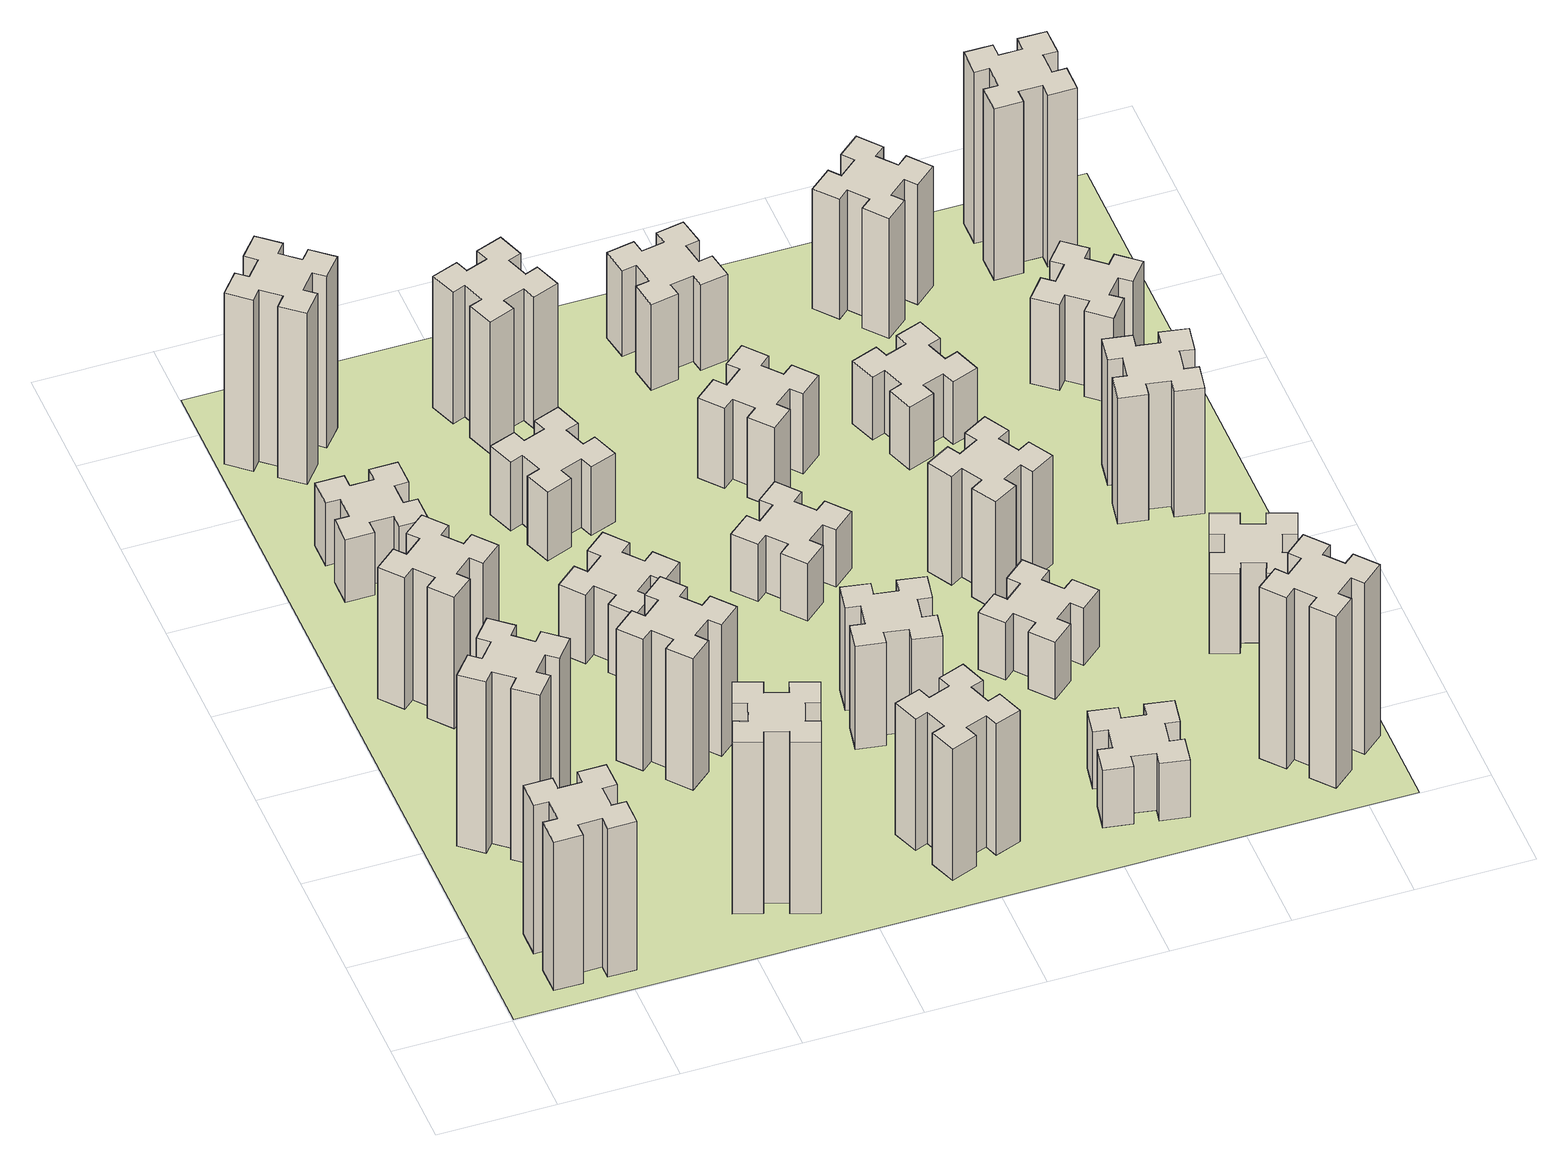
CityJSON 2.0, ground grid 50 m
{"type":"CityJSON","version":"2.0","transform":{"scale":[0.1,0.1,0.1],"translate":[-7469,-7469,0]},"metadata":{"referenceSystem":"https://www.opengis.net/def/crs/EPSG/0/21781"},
"CityObjects":{
"building1":{"type":"Building","attributes":{"class":"1000","function":"1000","usage":"1000","yearOfConstruction":2016,"roofType":"1000","measuredHeight":78,"storeysAboveGround":30,"storeysBelowGround":0},"geometry":[{"type":"Solid","lod":"1","boundaries":[[[[0,1,2,3,4,5,6,7,8,9,10,11,12,13,14,15,16,17,18,19]],[[17,16,20,21]],[[16,15,22,20]],[[15,14,23,22]],[[14,13,24,23]],[[13,12,25,24]],[[12,11,26,25]],[[11,10,27,26]],[[10,9,28,27]],[[9,8,29,28]],[[8,7,30,29]],[[7,6,31,30]],[[6,5,32,31]],[[5,4,33,32]],[[4,3,34,33]],[[3,2,35,34]],[[2,1,36,35]],[[1,0,37,36]],[[0,19,38,37]],[[19,18,39,38]],[[18,17,21,39]],[[24,25,26,27,28,29,30,31,32,33,34,35,36,37,38,39,21,20,22,23]]]]}]},
"building2":{"type":"Building","attributes":{"class":"1000","function":"1000","usage":"1000","yearOfConstruction":2016,"roofType":"1000","measuredHeight":90,"storeysAboveGround":30,"storeysBelowGround":0},"geometry":[{"type":"Solid","lod":"1","boundaries":[[[[40,41,42,43,44,45,46,47,48,49,50,51,52,53,54,55,56,57,58,59]],[[57,56,60,61]],[[56,55,62,60]],[[55,54,63,62]],[[54,53,64,63]],[[53,52,65,64]],[[52,51,66,65]],[[51,50,67,66]],[[50,49,68,67]],[[49,48,69,68]],[[48,47,70,69]],[[47,46,71,70]],[[46,45,72,71]],[[45,44,73,72]],[[44,43,74,73]],[[43,42,75,74]],[[42,41,76,75]],[[41,40,77,76]],[[40,59,78,77]],[[59,58,79,78]],[[58,57,61,79]],[[64,65,66,67,68,69,70,71,72,73,74,75,76,77,78,79,61,60,62,63]]]]}]},
"building3":{"type":"Building","attributes":{"class":"1000","function":"1000","usage":"1000","yearOfConstruction":2016,"roofType":"1000","measuredHeight":69,"storeysAboveGround":30,"storeysBelowGround":0},"geometry":[{"type":"Solid","lod":"1","boundaries":[[[[80,81,82,83,84,85,86,87,88,89,90,91,92,93,94,95,96,97,98,99]],[[97,96,100,101]],[[96,95,102,100]],[[95,94,103,102]],[[94,93,104,103]],[[93,92,105,104]],[[92,91,106,105]],[[91,90,107,106]],[[90,89,108,107]],[[89,88,109,108]],[[88,87,110,109]],[[87,86,111,110]],[[86,85,112,111]],[[85,84,113,112]],[[84,83,114,113]],[[83,82,115,114]],[[82,81,116,115]],[[81,80,117,116]],[[80,99,118,117]],[[99,98,119,118]],[[98,97,101,119]],[[104,105,106,107,108,109,110,111,112,113,114,115,116,117,118,119,101,100,102,103]]]]}]},
"building4":{"type":"Building","attributes":{"class":"1000","function":"1000","usage":"1000","yearOfConstruction":2016,"roofType":"1000","measuredHeight":33,"storeysAboveGround":30,"storeysBelowGround":0},"geometry":[{"type":"Solid","lod":"1","boundaries":[[[[120,121,122,123,124,125,126,127,128,129,130,131,132,133,134,135,136,137,138,139]],[[137,136,140,141]],[[136,135,142,140]],[[135,134,143,142]],[[134,133,144,143]],[[133,132,145,144]],[[132,131,146,145]],[[131,130,147,146]],[[130,129,148,147]],[[129,128,149,148]],[[128,127,150,149]],[[127,126,151,150]],[[126,125,152,151]],[[125,124,153,152]],[[124,123,154,153]],[[123,122,155,154]],[[122,121,156,155]],[[121,120,157,156]],[[120,139,158,157]],[[139,138,159,158]],[[138,137,141,159]],[[144,145,146,147,148,149,150,151,152,153,154,155,156,157,158,159,141,140,142,143]]]]}]},
"building5":{"type":"Building","attributes":{"class":"1000","function":"1000","usage":"1000","yearOfConstruction":2016,"roofType":"1000","measuredHeight":90,"storeysAboveGround":30,"storeysBelowGround":0},"geometry":[{"type":"Solid","lod":"1","boundaries":[[[[160,161,162,163,164,165,166,167,168,169,170,171,172,173,174,175,176,177,178,179]],[[177,176,180,181]],[[176,175,182,180]],[[175,174,183,182]],[[174,173,184,183]],[[173,172,185,184]],[[172,171,186,185]],[[171,170,187,186]],[[170,169,188,187]],[[169,168,189,188]],[[168,167,190,189]],[[167,166,191,190]],[[166,165,192,191]],[[165,164,193,192]],[[164,163,194,193]],[[163,162,195,194]],[[162,161,196,195]],[[161,160,197,196]],[[160,179,198,197]],[[179,178,199,198]],[[178,177,181,199]],[[184,185,186,187,188,189,190,191,192,193,194,195,196,197,198,199,181,180,182,183]]]]}]},
"building6":{"type":"Building","attributes":{"class":"1000","function":"1000","usage":"1000","yearOfConstruction":2016,"roofType":"1000","measuredHeight":90,"storeysAboveGround":30,"storeysBelowGround":0},"geometry":[{"type":"Solid","lod":"1","boundaries":[[[[200,201,202,203,204,205,206,207,208,209,210,211,212,213,214,215,216,217,218,219]],[[217,216,220,221]],[[216,215,222,220]],[[215,214,223,222]],[[214,213,224,223]],[[213,212,225,224]],[[212,211,226,225]],[[211,210,227,226]],[[210,209,228,227]],[[209,208,229,228]],[[208,207,230,229]],[[207,206,231,230]],[[206,205,232,231]],[[205,204,233,232]],[[204,203,234,233]],[[203,202,235,234]],[[202,201,236,235]],[[201,200,237,236]],[[200,219,238,237]],[[219,218,239,238]],[[218,217,221,239]],[[224,225,226,227,228,229,230,231,232,233,234,235,236,237,238,239,221,220,222,223]]]]}]},
"building7":{"type":"Building","attributes":{"class":"1000","function":"1000","usage":"1000","yearOfConstruction":2016,"roofType":"1000","measuredHeight":69,"storeysAboveGround":30,"storeysBelowGround":0},"geometry":[{"type":"Solid","lod":"1","boundaries":[[[[240,241,242,243,244,245,246,247,248,249,250,251,252,253,254,255,256,257,258,259]],[[257,256,260,261]],[[256,255,262,260]],[[255,254,263,262]],[[254,253,264,263]],[[253,252,265,264]],[[252,251,266,265]],[[251,250,267,266]],[[250,249,268,267]],[[249,248,269,268]],[[248,247,270,269]],[[247,246,271,270]],[[246,245,272,271]],[[245,244,273,272]],[[244,243,274,273]],[[243,242,275,274]],[[242,241,276,275]],[[241,240,277,276]],[[240,259,278,277]],[[259,258,279,278]],[[258,257,261,279]],[[264,265,266,267,268,269,270,271,272,273,274,275,276,277,278,279,261,260,262,263]]]]}]},
"building8":{"type":"Building","attributes":{"class":"1000","function":"1000","usage":"1000","yearOfConstruction":2016,"roofType":"1000","measuredHeight":36,"storeysAboveGround":30,"storeysBelowGround":0},"geometry":[{"type":"Solid","lod":"1","boundaries":[[[[280,281,282,283,284,285,286,287,288,289,290,291,292,293,294,295,296,297,298,299]],[[297,296,300,301]],[[296,295,302,300]],[[295,294,303,302]],[[294,293,304,303]],[[293,292,305,304]],[[292,291,306,305]],[[291,290,307,306]],[[290,289,308,307]],[[289,288,309,308]],[[288,287,310,309]],[[287,286,311,310]],[[286,285,312,311]],[[285,284,313,312]],[[284,283,314,313]],[[283,282,315,314]],[[282,281,316,315]],[[281,280,317,316]],[[280,299,318,317]],[[299,298,319,318]],[[298,297,301,319]],[[304,305,306,307,308,309,310,311,312,313,314,315,316,317,318,319,301,300,302,303]]]]}]},
"building9":{"type":"Building","attributes":{"class":"1000","function":"1000","usage":"1000","yearOfConstruction":2016,"roofType":"1000","measuredHeight":36,"storeysAboveGround":30,"storeysBelowGround":0},"geometry":[{"type":"Solid","lod":"1","boundaries":[[[[320,321,322,323,324,325,326,327,328,329,330,331,332,333,334,335,336,337,338,339]],[[337,336,340,341]],[[336,335,342,340]],[[335,334,343,342]],[[334,333,344,343]],[[333,332,345,344]],[[332,331,346,345]],[[331,330,347,346]],[[330,329,348,347]],[[329,328,349,348]],[[328,327,350,349]],[[327,326,351,350]],[[326,325,352,351]],[[325,324,353,352]],[[324,323,354,353]],[[323,322,355,354]],[[322,321,356,355]],[[321,320,357,356]],[[320,339,358,357]],[[339,338,359,358]],[[338,337,341,359]],[[344,345,346,347,348,349,350,351,352,353,354,355,356,357,358,359,341,340,342,343]]]]}]},
"building10":{"type":"Building","attributes":{"class":"1000","function":"1000","usage":"1000","yearOfConstruction":2016,"roofType":"1000","measuredHeight":69,"storeysAboveGround":30,"storeysBelowGround":0},"geometry":[{"type":"Solid","lod":"1","boundaries":[[[[360,361,362,363,364,365,366,367,368,369,370,371,372,373,374,375,376,377,378,379]],[[377,376,380,381]],[[376,375,382,380]],[[375,374,383,382]],[[374,373,384,383]],[[373,372,385,384]],[[372,371,386,385]],[[371,370,387,386]],[[370,369,388,387]],[[369,368,389,388]],[[368,367,390,389]],[[367,366,391,390]],[[366,365,392,391]],[[365,364,393,392]],[[364,363,394,393]],[[363,362,395,394]],[[362,361,396,395]],[[361,360,397,396]],[[360,379,398,397]],[[379,378,399,398]],[[378,377,381,399]],[[384,385,386,387,388,389,390,391,392,393,394,395,396,397,398,399,381,380,382,383]]]]}]},
"building11":{"type":"Building","attributes":{"class":"1000","function":"1000","usage":"1000","yearOfConstruction":2016,"roofType":"1000","measuredHeight":69,"storeysAboveGround":30,"storeysBelowGround":0},"geometry":[{"type":"Solid","lod":"1","boundaries":[[[[400,401,402,403,404,405,406,407,408,409,410,411,412,413,414,415,416,417,418,419]],[[417,416,420,421]],[[416,415,422,420]],[[415,414,423,422]],[[414,413,424,423]],[[413,412,425,424]],[[412,411,426,425]],[[411,410,427,426]],[[410,409,428,427]],[[409,408,429,428]],[[408,407,430,429]],[[407,406,431,430]],[[406,405,432,431]],[[405,404,433,432]],[[404,403,434,433]],[[403,402,435,434]],[[402,401,436,435]],[[401,400,437,436]],[[400,419,438,437]],[[419,418,439,438]],[[418,417,421,439]],[[424,425,426,427,428,429,430,431,432,433,434,435,436,437,438,439,421,420,422,423]]]]}]},
"building12":{"type":"Building","attributes":{"class":"1000","function":"1000","usage":"1000","yearOfConstruction":2016,"roofType":"1000","measuredHeight":54,"storeysAboveGround":30,"storeysBelowGround":0},"geometry":[{"type":"Solid","lod":"1","boundaries":[[[[440,441,442,443,444,445,446,447,448,449,450,451,452,453,454,455,456,457,458,459]],[[457,456,460,461]],[[456,455,462,460]],[[455,454,463,462]],[[454,453,464,463]],[[453,452,465,464]],[[452,451,466,465]],[[451,450,467,466]],[[450,449,468,467]],[[449,448,469,468]],[[448,447,470,469]],[[447,446,471,470]],[[446,445,472,471]],[[445,444,473,472]],[[444,443,474,473]],[[443,442,475,474]],[[442,441,476,475]],[[441,440,477,476]],[[440,459,478,477]],[[459,458,479,478]],[[458,457,461,479]],[[464,465,466,467,468,469,470,471,472,473,474,475,476,477,478,479,461,460,462,463]]]]}]},
"building13":{"type":"Building","attributes":{"class":"1000","function":"1000","usage":"1000","yearOfConstruction":2016,"roofType":"1000","measuredHeight":30,"storeysAboveGround":30,"storeysBelowGround":0},"geometry":[{"type":"Solid","lod":"1","boundaries":[[[[480,481,482,483,484,485,486,487,488,489,490,491,492,493,494,495,496,497,498,499]],[[497,496,500,501]],[[496,495,502,500]],[[495,494,503,502]],[[494,493,504,503]],[[493,492,505,504]],[[492,491,506,505]],[[491,490,507,506]],[[490,489,508,507]],[[489,488,509,508]],[[488,487,510,509]],[[487,486,511,510]],[[486,485,512,511]],[[485,484,513,512]],[[484,483,514,513]],[[483,482,515,514]],[[482,481,516,515]],[[481,480,517,516]],[[480,499,518,517]],[[499,498,519,518]],[[498,497,501,519]],[[504,505,506,507,508,509,510,511,512,513,514,515,516,517,518,519,501,500,502,503]]]]}]},
"building14":{"type":"Building","attributes":{"class":"1000","function":"1000","usage":"1000","yearOfConstruction":2016,"roofType":"1000","measuredHeight":42,"storeysAboveGround":30,"storeysBelowGround":0},"geometry":[{"type":"Solid","lod":"1","boundaries":[[[[520,521,522,523,524,525,526,527,528,529,530,531,532,533,534,535,536,537,538,539]],[[537,536,540,541]],[[536,535,542,540]],[[535,534,543,542]],[[534,533,544,543]],[[533,532,545,544]],[[532,531,546,545]],[[531,530,547,546]],[[530,529,548,547]],[[529,528,549,548]],[[528,527,550,549]],[[527,526,551,550]],[[526,525,552,551]],[[525,524,553,552]],[[524,523,554,553]],[[523,522,555,554]],[[522,521,556,555]],[[521,520,557,556]],[[520,539,558,557]],[[539,538,559,558]],[[538,537,541,559]],[[544,545,546,547,548,549,550,551,552,553,554,555,556,557,558,559,541,540,542,543]]]]}]},
"building15":{"type":"Building","attributes":{"class":"1000","function":"1000","usage":"1000","yearOfConstruction":2016,"roofType":"1000","measuredHeight":30,"storeysAboveGround":30,"storeysBelowGround":0},"geometry":[{"type":"Solid","lod":"1","boundaries":[[[[560,561,562,563,564,565,566,567,568,569,570,571,572,573,574,575,576,577,578,579]],[[577,576,580,581]],[[576,575,582,580]],[[575,574,583,582]],[[574,573,584,583]],[[573,572,585,584]],[[572,571,586,585]],[[571,570,587,586]],[[570,569,588,587]],[[569,568,589,588]],[[568,567,590,589]],[[567,566,591,590]],[[566,565,592,591]],[[565,564,593,592]],[[564,563,594,593]],[[563,562,595,594]],[[562,561,596,595]],[[561,560,597,596]],[[560,579,598,597]],[[579,578,599,598]],[[578,577,581,599]],[[584,585,586,587,588,589,590,591,592,593,594,595,596,597,598,599,581,580,582,583]]]]}]},
"building16":{"type":"Building","attributes":{"class":"1000","function":"1000","usage":"1000","yearOfConstruction":2016,"roofType":"1000","measuredHeight":45,"storeysAboveGround":30,"storeysBelowGround":0},"geometry":[{"type":"Solid","lod":"1","boundaries":[[[[600,601,602,603,604,605,606,607,608,609,610,611,612,613,614,615,616,617,618,619]],[[617,616,620,621]],[[616,615,622,620]],[[615,614,623,622]],[[614,613,624,623]],[[613,612,625,624]],[[612,611,626,625]],[[611,610,627,626]],[[610,609,628,627]],[[609,608,629,628]],[[608,607,630,629]],[[607,606,631,630]],[[606,605,632,631]],[[605,604,633,632]],[[604,603,634,633]],[[603,602,635,634]],[[602,601,636,635]],[[601,600,637,636]],[[600,619,638,637]],[[619,618,639,638]],[[618,617,621,639]],[[624,625,626,627,628,629,630,631,632,633,634,635,636,637,638,639,621,620,622,623]]]]}]},
"building17":{"type":"Building","attributes":{"class":"1000","function":"1000","usage":"1000","yearOfConstruction":2016,"roofType":"1000","measuredHeight":30,"storeysAboveGround":30,"storeysBelowGround":0},"geometry":[{"type":"Solid","lod":"1","boundaries":[[[[640,641,642,643,644,645,646,647,648,649,650,651,652,653,654,655,656,657,658,659]],[[657,656,660,661]],[[656,655,662,660]],[[655,654,663,662]],[[654,653,664,663]],[[653,652,665,664]],[[652,651,666,665]],[[651,650,667,666]],[[650,649,668,667]],[[649,648,669,668]],[[648,647,670,669]],[[647,646,671,670]],[[646,645,672,671]],[[645,644,673,672]],[[644,643,674,673]],[[643,642,675,674]],[[642,641,676,675]],[[641,640,677,676]],[[640,659,678,677]],[[659,658,679,678]],[[658,657,661,679]],[[664,665,666,667,668,669,670,671,672,673,674,675,676,677,678,679,661,660,662,663]]]]}]},
"building18":{"type":"Building","attributes":{"class":"1000","function":"1000","usage":"1000","yearOfConstruction":2016,"roofType":"1000","measuredHeight":57,"storeysAboveGround":30,"storeysBelowGround":0},"geometry":[{"type":"Solid","lod":"1","boundaries":[[[[680,681,682,683,684,685,686,687,688,689,690,691,692,693,694,695,696,697,698,699]],[[697,696,700,701]],[[696,695,702,700]],[[695,694,703,702]],[[694,693,704,703]],[[693,692,705,704]],[[692,691,706,705]],[[691,690,707,706]],[[690,689,708,707]],[[689,688,709,708]],[[688,687,710,709]],[[687,686,711,710]],[[686,685,712,711]],[[685,684,713,712]],[[684,683,714,713]],[[683,682,715,714]],[[682,681,716,715]],[[681,680,717,716]],[[680,699,718,717]],[[699,698,719,718]],[[698,697,701,719]],[[704,705,706,707,708,709,710,711,712,713,714,715,716,717,718,719,701,700,702,703]]]]}]},
"building19":{"type":"Building","attributes":{"class":"1000","function":"1000","usage":"1000","yearOfConstruction":2016,"roofType":"1000","measuredHeight":33,"storeysAboveGround":30,"storeysBelowGround":0},"geometry":[{"type":"Solid","lod":"1","boundaries":[[[[720,721,722,723,724,725,726,727,728,729,730,731,732,733,734,735,736,737,738,739]],[[737,736,740,741]],[[736,735,742,740]],[[735,734,743,742]],[[734,733,744,743]],[[733,732,745,744]],[[732,731,746,745]],[[731,730,747,746]],[[730,729,748,747]],[[729,728,749,748]],[[728,727,750,749]],[[727,726,751,750]],[[726,725,752,751]],[[725,724,753,752]],[[724,723,754,753]],[[723,722,755,754]],[[722,721,756,755]],[[721,720,757,756]],[[720,739,758,757]],[[739,738,759,758]],[[738,737,741,759]],[[744,745,746,747,748,749,750,751,752,753,754,755,756,757,758,759,741,740,742,743]]]]}]},
"building20":{"type":"Building","attributes":{"class":"1000","function":"1000","usage":"1000","yearOfConstruction":2016,"roofType":"1000","measuredHeight":90,"storeysAboveGround":30,"storeysBelowGround":0},"geometry":[{"type":"Solid","lod":"1","boundaries":[[[[760,761,762,763,764,765,766,767,768,769,770,771,772,773,774,775,776,777,778,779]],[[777,776,780,781]],[[776,775,782,780]],[[775,774,783,782]],[[774,773,784,783]],[[773,772,785,784]],[[772,771,786,785]],[[771,770,787,786]],[[770,769,788,787]],[[769,768,789,788]],[[768,767,790,789]],[[767,766,791,790]],[[766,765,792,791]],[[765,764,793,792]],[[764,763,794,793]],[[763,762,795,794]],[[762,761,796,795]],[[761,760,797,796]],[[760,779,798,797]],[[779,778,799,798]],[[778,777,781,799]],[[784,785,786,787,788,789,790,791,792,793,794,795,796,797,798,799,781,780,782,783]]]]}]},
"building21":{"type":"Building","attributes":{"class":"1000","function":"1000","usage":"1000","yearOfConstruction":2016,"roofType":"1000","measuredHeight":63,"storeysAboveGround":30,"storeysBelowGround":0},"geometry":[{"type":"Solid","lod":"1","boundaries":[[[[800,801,802,803,804,805,806,807,808,809,810,811,812,813,814,815,816,817,818,819]],[[817,816,820,821]],[[816,815,822,820]],[[815,814,823,822]],[[814,813,824,823]],[[813,812,825,824]],[[812,811,826,825]],[[811,810,827,826]],[[810,809,828,827]],[[809,808,829,828]],[[808,807,830,829]],[[807,806,831,830]],[[806,805,832,831]],[[805,804,833,832]],[[804,803,834,833]],[[803,802,835,834]],[[802,801,836,835]],[[801,800,837,836]],[[800,819,838,837]],[[819,818,839,838]],[[818,817,821,839]],[[824,825,826,827,828,829,830,831,832,833,834,835,836,837,838,839,821,820,822,823]]]]}]},
"building22":{"type":"Building","attributes":{"class":"1000","function":"1000","usage":"1000","yearOfConstruction":2016,"roofType":"1000","measuredHeight":42,"storeysAboveGround":30,"storeysBelowGround":0},"geometry":[{"type":"Solid","lod":"1","boundaries":[[[[840,841,842,843,844,845,846,847,848,849,850,851,852,853,854,855,856,857,858,859]],[[857,856,860,861]],[[856,855,862,860]],[[855,854,863,862]],[[854,853,864,863]],[[853,852,865,864]],[[852,851,866,865]],[[851,850,867,866]],[[850,849,868,867]],[[849,848,869,868]],[[848,847,870,869]],[[847,846,871,870]],[[846,845,872,871]],[[845,844,873,872]],[[844,843,874,873]],[[843,842,875,874]],[[842,841,876,875]],[[841,840,877,876]],[[840,859,878,877]],[[859,858,879,878]],[[858,857,861,879]],[[864,865,866,867,868,869,870,871,872,873,874,875,876,877,878,879,861,860,862,863]]]]}]},
"building23":{"type":"Building","attributes":{"class":"1000","function":"1000","usage":"1000","yearOfConstruction":2016,"roofType":"1000","measuredHeight":66,"storeysAboveGround":30,"storeysBelowGround":0},"geometry":[{"type":"Solid","lod":"1","boundaries":[[[[880,881,882,883,884,885,886,887,888,889,890,891,892,893,894,895,896,897,898,899]],[[897,896,900,901]],[[896,895,902,900]],[[895,894,903,902]],[[894,893,904,903]],[[893,892,905,904]],[[892,891,906,905]],[[891,890,907,906]],[[890,889,908,907]],[[889,888,909,908]],[[888,887,910,909]],[[887,886,911,910]],[[886,885,912,911]],[[885,884,913,912]],[[884,883,914,913]],[[883,882,915,914]],[[882,881,916,915]],[[881,880,917,916]],[[880,899,918,917]],[[899,898,919,918]],[[898,897,901,919]],[[904,905,906,907,908,909,910,911,912,913,914,915,916,917,918,919,901,900,902,903]]]]}]},
"building24":{"type":"Building","attributes":{"class":"1000","function":"1000","usage":"1000","yearOfConstruction":2016,"roofType":"1000","measuredHeight":45,"storeysAboveGround":30,"storeysBelowGround":0},"geometry":[{"type":"Solid","lod":"1","boundaries":[[[[920,921,922,923,924,925,926,927,928,929,930,931,932,933,934,935,936,937,938,939]],[[937,936,940,941]],[[936,935,942,940]],[[935,934,943,942]],[[934,933,944,943]],[[933,932,945,944]],[[932,931,946,945]],[[931,930,947,946]],[[930,929,948,947]],[[929,928,949,948]],[[928,927,950,949]],[[927,926,951,950]],[[926,925,952,951]],[[925,924,953,952]],[[924,923,954,953]],[[923,922,955,954]],[[922,921,956,955]],[[921,920,957,956]],[[920,939,958,957]],[[939,938,959,958]],[[938,937,941,959]],[[944,945,946,947,948,949,950,951,952,953,954,955,956,957,958,959,941,940,942,943]]]]}]},
"building25":{"type":"Building","attributes":{"class":"1000","function":"1000","usage":"1000","yearOfConstruction":2016,"roofType":"1000","measuredHeight":90,"storeysAboveGround":30,"storeysBelowGround":0},"geometry":[{"type":"Solid","lod":"1","boundaries":[[[[960,961,962,963,964,965,966,967,968,969,970,971,972,973,974,975,976,977,978,979]],[[977,976,980,981]],[[976,975,982,980]],[[975,974,983,982]],[[974,973,984,983]],[[973,972,985,984]],[[972,971,986,985]],[[971,970,987,986]],[[970,969,988,987]],[[969,968,989,988]],[[968,967,990,989]],[[967,966,991,990]],[[966,965,992,991]],[[965,964,993,992]],[[964,963,994,993]],[[963,962,995,994]],[[962,961,996,995]],[[961,960,997,996]],[[960,979,998,997]],[[979,978,999,998]],[[978,977,981,999]],[[984,985,986,987,988,989,990,991,992,993,994,995,996,997,998,999,981,980,982,983]]]]}]},
"landuse1":{"type":"LandUse","attributes":{"name":"plot1","function":"1010"},"geometry":[{"type":"MultiSurface","lod":"1","boundaries":[[[1000,1001,1002,1003]]]}]}
},
"vertices":[
[265,325,0],[265,225,0],[205,225,0],[205,105,0],[325,105,0],[325,165,0],[425,165,0],[425,105,0],[545,105,0],[545,225,0],[485,225,0],[485,325,0],[545,325,0],[545,445,0],[425,445,0],[425,385,0],[325,385,0],[325,445,0],[205,445,0],[205,325,0],[325,385,780],[325,445,780],[425,385,780],[425,445,780],[545,445,780],[545,325,780],[485,325,780],[485,225,780],[545,225,780],[545,105,780],[425,105,780],[425,165,780],[325,165,780],[325,105,780],[205,105,780],[205,225,780],[265,225,780],[265,325,780],[205,325,780],[205,445,780],
[484,1067,0],[408,1132,0],[446,1178,0],[354,1255,0],[277,1163,0],[323,1124,0],[259,1048,0],[213,1086,0],[136,994,0],[228,917,0],[266,963,0],[343,899,0],[304,853,0],[396,776,0],[473,868,0],[427,906,0],[492,983,0],[538,944,0],[615,1036,0],[523,1113,0],[492,983,900],[538,944,900],[427,906,900],[473,868,900],[396,776,900],[304,853,900],[343,899,900],[266,963,900],[228,917,900],[136,994,900],[213,1086,900],[259,1048,900],[323,1124,900],[277,1163,900],[354,1255,900],[446,1178,900],[408,1132,900],[484,1067,900],[523,1113,900],[615,1036,900],
[492,1888,0],[427,1964,0],[473,2003,0],[396,2095,0],[304,2018,0],[343,1972,0],[266,1907,0],[228,1953,0],[136,1876,0],[213,1784,0],[259,1823,0],[323,1746,0],[277,1708,0],[354,1616,0],[446,1693,0],[408,1739,0],[484,1803,0],[523,1757,0],[615,1834,0],[538,1926,0],[484,1803,690],[523,1757,690],[408,1739,690],[446,1693,690],[354,1616,690],[277,1708,690],[323,1746,690],[259,1823,690],[213,1784,690],[136,1876,690],[228,1953,690],[266,1907,690],[343,1972,690],[304,2018,690],[396,2095,690],[473,2003,690],[427,1964,690],[492,1888,690],[538,1926,690],[615,1834,690],
[485,2545,0],[485,2645,0],[545,2645,0],[545,2765,0],[425,2765,0],[425,2705,0],[325,2705,0],[325,2765,0],[205,2765,0],[205,2645,0],[265,2645,0],[265,2545,0],[205,2545,0],[205,2425,0],[325,2425,0],[325,2485,0],[425,2485,0],[425,2425,0],[545,2425,0],[545,2545,0],[425,2485,330],[425,2425,330],[325,2485,330],[325,2425,330],[205,2425,330],[205,2545,330],[265,2545,330],[265,2645,330],[205,2645,330],[205,2765,330],[325,2765,330],[325,2705,330],[425,2705,330],[425,2765,330],[545,2765,330],[545,2645,330],[485,2645,330],[485,2545,330],[545,2545,330],[545,2425,330],
[384,3387,0],[308,3452,0],[346,3498,0],[254,3575,0],[177,3483,0],[223,3444,0],[159,3368,0],[113,3406,0],[36,3314,0],[128,3237,0],[166,3283,0],[243,3219,0],[204,3173,0],[296,3096,0],[373,3188,0],[327,3226,0],[392,3303,0],[438,3264,0],[515,3356,0],[423,3433,0],[392,3303,900],[438,3264,900],[327,3226,900],[373,3188,900],[296,3096,900],[204,3173,900],[243,3219,900],[166,3283,900],[128,3237,900],[36,3314,900],[113,3406,900],[159,3368,900],[223,3444,900],[177,3483,900],[254,3575,900],[346,3498,900],[308,3452,900],[384,3387,900],[423,3433,900],[515,3356,900],
[1129,460,0],[1095,366,0],[1039,387,0],[997,274,0],[1110,233,0],[1131,289,0],[1225,255,0],[1204,199,0],[1317,157,0],[1358,270,0],[1302,291,0],[1336,385,0],[1392,364,0],[1433,477,0],[1320,518,0],[1300,462,0],[1206,496,0],[1227,552,0],[1114,593,0],[1073,480,0],[1206,496,900],[1227,552,900],[1300,462,900],[1320,518,900],[1433,477,900],[1392,364,900],[1336,385,900],[1302,291,900],[1358,270,900],[1317,157,900],[1204,199,900],[1225,255,900],[1131,289,900],[1110,233,900],[997,274,900],[1039,387,900],[1095,366,900],[1129,460,900],[1073,480,900],[1114,593,900],
[1083,1332,0],[1006,1267,0],[968,1313,0],[876,1236,0],[953,1144,0],[999,1183,0],[1063,1106,0],[1017,1068,0],[1094,976,0],[1186,1053,0],[1148,1099,0],[1224,1163,0],[1263,1117,0],[1355,1194,0],[1278,1286,0],[1232,1248,0],[1167,1324,0],[1213,1363,0],[1136,1455,0],[1044,1378,0],[1167,1324,690],[1213,1363,690],[1232,1248,690],[1278,1286,690],[1355,1194,690],[1263,1117,690],[1224,1163,690],[1148,1099,690],[1186,1053,690],[1094,976,690],[1017,1068,690],[1063,1106,690],[999,1183,690],[953,1144,690],[876,1236,690],[968,1313,690],[1006,1267,690],[1083,1332,690],[1044,1378,690],[1136,1455,690],
[1083,1972,0],[1006,1907,0],[968,1953,0],[876,1876,0],[953,1784,0],[999,1823,0],[1063,1746,0],[1017,1708,0],[1094,1616,0],[1186,1693,0],[1148,1739,0],[1224,1803,0],[1263,1757,0],[1355,1834,0],[1278,1926,0],[1232,1888,0],[1167,1964,0],[1213,2003,0],[1136,2095,0],[1044,2018,0],[1167,1964,360],[1213,2003,360],[1232,1888,360],[1278,1926,360],[1355,1834,360],[1263,1757,360],[1224,1803,360],[1148,1739,360],[1186,1693,360],[1094,1616,360],[1017,1708,360],[1063,1746,360],[999,1823,360],[953,1784,360],[876,1876,360],[968,1953,360],[1006,1907,360],[1083,1972,360],[1044,2018,360],[1136,2095,360],
[1106,2475,0],[1200,2509,0],[1220,2453,0],[1333,2494,0],[1292,2607,0],[1236,2586,0],[1202,2680,0],[1258,2700,0],[1217,2813,0],[1104,2772,0],[1125,2716,0],[1031,2682,0],[1010,2738,0],[897,2697,0],[939,2584,0],[995,2605,0],[1029,2511,0],[973,2490,0],[1014,2377,0],[1127,2419,0],[1029,2511,360],[973,2490,360],[995,2605,360],[939,2584,360],[897,2697,360],[1010,2738,360],[1031,2682,360],[1125,2716,360],[1104,2772,360],[1217,2813,360],[1258,2700,360],[1202,2680,360],[1236,2586,360],[1292,2607,360],[1333,2494,360],[1220,2453,360],[1200,2509,360],[1106,2475,360],[1127,2419,360],[1014,2377,360],
[1835,385,0],[1869,291,0],[1813,270,0],[1854,157,0],[1967,199,0],[1946,255,0],[2040,289,0],[2060,233,0],[2173,274,0],[2132,387,0],[2076,366,0],[2042,460,0],[2098,480,0],[2057,593,0],[1944,552,0],[1965,496,0],[1871,462,0],[1850,518,0],[1737,477,0],[1779,364,0],[1871,462,690],[1850,518,690],[1965,496,690],[1944,552,690],[2057,593,690],[2098,480,690],[2042,460,690],[2076,366,690],[2132,387,690],[2173,274,690],[2060,233,690],[2040,289,690],[1946,255,690],[1967,199,690],[1854,157,690],[1813,270,690],[1869,291,690],[1835,385,690],[1779,364,690],[1737,477,690],
[1125,3356,0],[1031,3322,0],[1010,3378,0],[897,3337,0],[939,3224,0],[995,3245,0],[1029,3151,0],[973,3130,0],[1014,3017,0],[1127,3059,0],[1106,3115,0],[1200,3149,0],[1220,3093,0],[1333,3134,0],[1292,3247,0],[1236,3226,0],[1202,3320,0],[1258,3340,0],[1217,3453,0],[1104,3412,0],[1202,3320,690],[1258,3340,690],[1236,3226,690],[1292,3247,690],[1333,3134,690],[1220,3093,690],[1200,3149,690],[1106,3115,690],[1127,3059,690],[1014,3017,690],[973,3130,690],[1029,3151,690],[995,3245,690],[939,3224,690],[897,3337,690],[1010,3378,690],[1031,3322,690],[1125,3356,690],[1104,3412,690],[1217,3453,690],
[2055,1047,0],[2072,1145,0],[2131,1135,0],[2152,1253,0],[2034,1274,0],[2024,1215,0],[1925,1232,0],[1936,1291,0],[1817,1312,0],[1797,1194,0],[1856,1184,0],[1838,1085,0],[1779,1096,0],[1758,977,0],[1877,957,0],[1887,1016,0],[1985,998,0],[1975,939,0],[2093,918,0],[2114,1037,0],[1985,998,540],[1975,939,540],[1887,1016,540],[1877,957,540],[1758,977,540],[1779,1096,540],[1838,1085,540],[1856,1184,540],[1797,1194,540],[1817,1312,540],[1936,1291,540],[1925,1232,540],[2024,1215,540],[2034,1274,540],[2152,1253,540],[2131,1135,540],[2072,1145,540],[2055,1047,540],[2114,1037,540],[2093,918,540],
[1972,1988,0],[1907,2064,0],[1953,2103,0],[1876,2195,0],[1784,2118,0],[1823,2072,0],[1746,2007,0],[1708,2053,0],[1616,1976,0],[1693,1884,0],[1739,1923,0],[1803,1846,0],[1757,1808,0],[1834,1716,0],[1926,1793,0],[1888,1839,0],[1964,1903,0],[2003,1857,0],[2095,1934,0],[2018,2026,0],[1964,1903,300],[2003,1857,300],[1888,1839,300],[1926,1793,300],[1834,1716,300],[1757,1808,300],[1803,1846,300],[1739,1923,300],[1693,1884,300],[1616,1976,300],[1708,2053,300],[1746,2007,300],[1823,2072,300],[1784,2118,300],[1876,2195,300],[1953,2103,300],[1907,2064,300],[1972,1988,300],[2018,2026,300],[2095,1934,300],
[1839,2563,0],[1903,2486,0],[1857,2448,0],[1934,2356,0],[2026,2433,0],[1988,2479,0],[2064,2543,0],[2103,2497,0],[2195,2574,0],[2118,2666,0],[2072,2628,0],[2007,2704,0],[2053,2743,0],[1976,2835,0],[1884,2758,0],[1923,2712,0],[1846,2647,0],[1808,2693,0],[1716,2616,0],[1793,2524,0],[1846,2647,420],[1808,2693,420],[1923,2712,420],[1884,2758,420],[1976,2835,420],[2053,2743,420],[2007,2704,420],[2072,2628,420],[2118,2666,420],[2195,2574,420],[2103,2497,420],[2064,2543,420],[1988,2479,420],[2026,2433,420],[1934,2356,420],[1857,2448,420],[1903,2486,420],[1839,2563,420],[1793,2524,420],[1716,2616,420],
[2596,444,0],[2578,345,0],[2519,356,0],[2498,237,0],[2617,217,0],[2627,276,0],[2725,258,0],[2715,199,0],[2833,178,0],[2854,297,0],[2795,307,0],[2812,405,0],[2871,395,0],[2892,513,0],[2774,534,0],[2764,475,0],[2665,492,0],[2676,551,0],[2557,572,0],[2537,454,0],[2665,492,300],[2676,551,300],[2764,475,300],[2774,534,300],[2892,513,300],[2871,395,300],[2812,405,300],[2795,307,300],[2854,297,300],[2833,178,300],[2715,199,300],[2725,258,300],[2627,276,300],[2617,217,300],[2498,237,300],[2519,356,300],[2578,345,300],[2596,444,300],[2537,454,300],[2557,572,300],
[1738,3365,0],[1756,3267,0],[1697,3257,0],[1717,3138,0],[1836,3159,0],[1825,3218,0],[1924,3236,0],[1934,3177,0],[2052,3197,0],[2031,3316,0],[1972,3305,0],[1955,3404,0],[2014,3414,0],[1993,3532,0],[1875,3511,0],[1885,3452,0],[1787,3435,0],[1777,3494,0],[1658,3473,0],[1679,3355,0],[1787,3435,450],[1777,3494,450],[1885,3452,450],[1875,3511,450],[1993,3532,450],[2014,3414,450],[1955,3404,450],[1972,3305,450],[2031,3316,450],[2052,3197,450],[1934,3177,450],[1924,3236,450],[1825,3218,450],[1836,3159,450],[1717,3138,450],[1697,3257,450],[1756,3267,450],[1738,3365,450],[1679,3355,450],[1658,3473,450],
[2628,1099,0],[2704,1163,0],[2743,1117,0],[2835,1194,0],[2758,1286,0],[2712,1248,0],[2647,1324,0],[2693,1363,0],[2616,1455,0],[2524,1378,0],[2563,1332,0],[2486,1267,0],[2448,1313,0],[2356,1236,0],[2433,1144,0],[2479,1183,0],[2543,1106,0],[2497,1068,0],[2574,976,0],[2666,1053,0],[2543,1106,300],[2497,1068,300],[2479,1183,300],[2433,1144,300],[2356,1236,300],[2448,1313,300],[2486,1267,300],[2563,1332,300],[2524,1378,300],[2616,1455,300],[2693,1363,300],[2647,1324,300],[2712,1248,300],[2758,1286,300],[2835,1194,300],[2743,1117,300],[2704,1163,300],[2628,1099,300],[2666,1053,300],[2574,976,300],
[2475,1744,0],[2525,1657,0],[2473,1627,0],[2533,1523,0],[2637,1583,0],[2607,1635,0],[2694,1685,0],[2724,1633,0],[2828,1693,0],[2768,1797,0],[2716,1767,0],[2666,1854,0],[2718,1884,0],[2658,1988,0],[2554,1928,0],[2584,1876,0],[2497,1826,0],[2467,1878,0],[2363,1818,0],[2423,1714,0],[2497,1826,570],[2467,1878,570],[2584,1876,570],[2554,1928,570],[2658,1988,570],[2718,1884,570],[2666,1854,570],[2716,1767,570],[2768,1797,570],[2828,1693,570],[2724,1633,570],[2694,1685,570],[2607,1635,570],[2637,1583,570],[2533,1523,570],[2473,1627,570],[2525,1657,570],[2475,1744,570],[2423,1714,570],[2363,1818,570],
[2586,2475,0],[2680,2509,0],[2700,2453,0],[2813,2494,0],[2772,2607,0],[2716,2586,0],[2682,2680,0],[2738,2700,0],[2697,2813,0],[2584,2772,0],[2605,2716,0],[2511,2682,0],[2490,2738,0],[2377,2697,0],[2419,2584,0],[2475,2605,0],[2509,2511,0],[2453,2490,0],[2494,2377,0],[2607,2419,0],[2509,2511,330],[2453,2490,330],[2475,2605,330],[2419,2584,330],[2377,2697,330],[2490,2738,330],[2511,2682,330],[2605,2716,330],[2584,2772,330],[2697,2813,330],[2738,2700,330],[2682,2680,330],[2716,2586,330],[2772,2607,330],[2813,2494,330],[2700,2453,330],[2680,2509,330],[2586,2475,330],[2607,2419,330],[2494,2377,330],
[3468,259,0],[3544,323,0],[3583,277,0],[3675,354,0],[3598,446,0],[3552,408,0],[3487,484,0],[3533,523,0],[3456,615,0],[3364,538,0],[3403,492,0],[3326,427,0],[3288,473,0],[3196,396,0],[3273,304,0],[3319,343,0],[3383,266,0],[3337,228,0],[3414,136,0],[3506,213,0],[3383,266,900],[3337,228,900],[3319,343,900],[3273,304,900],[3196,396,900],[3288,473,900],[3326,427,900],[3403,492,900],[3364,538,900],[3456,615,900],[3533,523,900],[3487,484,900],[3552,408,900],[3598,446,900],[3675,354,900],[3583,277,900],[3544,323,900],[3468,259,900],[3506,213,900],[3414,136,900],
[2812,3368,0],[2747,3444,0],[2793,3483,0],[2716,3575,0],[2624,3498,0],[2663,3452,0],[2586,3387,0],[2548,3433,0],[2456,3356,0],[2533,3264,0],[2579,3303,0],[2643,3226,0],[2597,3188,0],[2674,3096,0],[2766,3173,0],[2728,3219,0],[2804,3283,0],[2843,3237,0],[2935,3314,0],[2858,3406,0],[2804,3283,630],[2843,3237,630],[2728,3219,630],[2766,3173,630],[2674,3096,630],[2597,3188,630],[2643,3226,630],[2579,3303,630],[2533,3264,630],[2456,3356,630],[2548,3433,630],[2586,3387,630],[2663,3452,630],[2624,3498,630],[2716,3575,630],[2793,3483,630],[2747,3444,630],[2812,3368,630],[2858,3406,630],[2935,3314,630],
[3351,1029,0],[3445,995,0],[3424,939,0],[3537,897,0],[3578,1010,0],[3522,1031,0],[3556,1125,0],[3612,1104,0],[3653,1217,0],[3540,1258,0],[3520,1202,0],[3426,1236,0],[3447,1292,0],[3334,1333,0],[3293,1220,0],[3349,1200,0],[3315,1106,0],[3259,1127,0],[3217,1014,0],[3330,973,0],[3315,1106,420],[3259,1127,420],[3349,1200,420],[3293,1220,420],[3334,1333,420],[3447,1292,420],[3426,1236,420],[3520,1202,420],[3540,1258,420],[3653,1217,420],[3612,1104,420],[3556,1125,420],[3522,1031,420],[3578,1010,420],[3537,897,420],[3424,939,420],[3445,995,420],[3351,1029,420],[3330,973,420],[3217,1014,420],
[3267,1856,0],[3365,1838,0],[3355,1779,0],[3473,1758,0],[3494,1877,0],[3435,1887,0],[3452,1985,0],[3511,1975,0],[3532,2093,0],[3414,2114,0],[3404,2055,0],[3305,2072,0],[3316,2131,0],[3197,2152,0],[3177,2034,0],[3236,2024,0],[3218,1925,0],[3159,1936,0],[3138,1817,0],[3257,1797,0],[3218,1925,660],[3159,1936,660],[3236,2024,660],[3177,2034,660],[3197,2152,660],[3316,2131,660],[3305,2072,660],[3404,2055,660],[3414,2114,660],[3532,2093,660],[3511,1975,660],[3452,1985,660],[3435,1887,660],[3494,1877,660],[3473,1758,660],[3355,1779,660],[3365,1838,660],[3267,1856,660],[3257,1797,660],[3138,1817,660],
[3444,2747,0],[3368,2812,0],[3406,2858,0],[3314,2935,0],[3237,2843,0],[3283,2804,0],[3219,2728,0],[3173,2766,0],[3096,2674,0],[3188,2597,0],[3226,2643,0],[3303,2579,0],[3264,2533,0],[3356,2456,0],[3433,2548,0],[3387,2586,0],[3452,2663,0],[3498,2624,0],[3575,2716,0],[3483,2793,0],[3452,2663,450],[3498,2624,450],[3387,2586,450],[3433,2548,450],[3356,2456,450],[3264,2533,450],[3303,2579,450],[3226,2643,450],[3188,2597,450],[3096,2674,450],[3173,2766,450],[3219,2728,450],[3283,2804,450],[3237,2843,450],[3314,2935,450],[3406,2858,450],[3368,2812,450],[3444,2747,450],[3483,2793,450],[3575,2716,450],
[3285,3325,0],[3385,3325,0],[3385,3265,0],[3505,3265,0],[3505,3385,0],[3445,3385,0],[3445,3485,0],[3505,3485,0],[3505,3605,0],[3385,3605,0],[3385,3545,0],[3285,3545,0],[3285,3605,0],[3165,3605,0],[3165,3485,0],[3225,3485,0],[3225,3385,0],[3165,3385,0],[3165,3265,0],[3285,3265,0],[3225,3385,900],[3165,3385,900],[3225,3485,900],[3165,3485,900],[3165,3605,900],[3285,3605,900],[3285,3545,900],[3385,3545,900],[3385,3605,900],[3505,3605,900],[3505,3485,900],[3445,3485,900],[3445,3385,900],[3505,3385,900],[3505,3265,900],[3385,3265,900],[3385,3325,900],[3285,3325,900],[3285,3265,900],[3165,3265,900],
[5,3705,0],[3705,3705,0],[3705,5,0],[5,5,0]
]}
